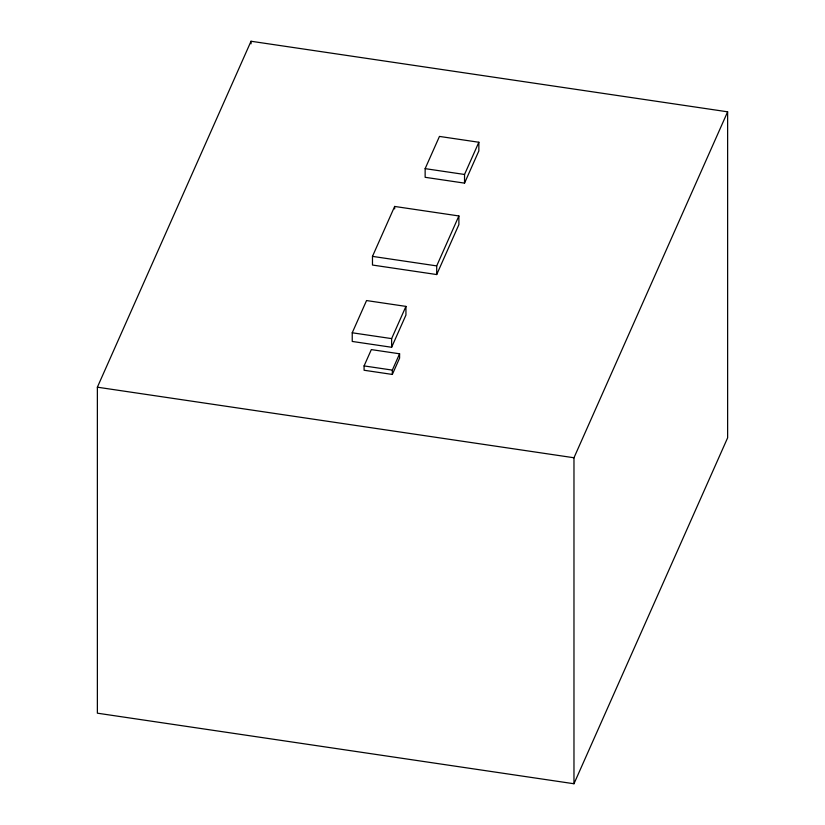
<?xml version="1.0" encoding="UTF-8"?>
<svg xmlns="http://www.w3.org/2000/svg" width="825" height="825" viewBox="0 0 825 825"><rect width="100%" height="100%" fill="white"/><g stroke="black" fill="none" stroke-linecap="round" stroke-linejoin="round"><path stroke-width="1.24" d="M97.371 387.193L251.027 41.25L727.629 111.818L727.629 437.807L573.973 783.75L97.371 713.182L97.371 387.193L573.973 457.762L727.629 111.818M372.477 256.379L394.659 206.446L458.886 215.954L458.886 224.617L436.703 274.55L372.477 265.042L372.477 256.379L436.703 265.897L458.886 215.954M352.234 332.784L366.548 300.558L405.941 306.395L405.941 315.057L391.627 347.273L352.234 341.447L352.234 332.784L391.627 338.611L405.941 306.395M425.143 168.64L439.457 136.424L478.851 142.251L478.851 150.913L464.537 183.129L425.143 177.303L425.143 168.64L464.537 174.467L478.851 142.251M364.083 365.918L371.332 349.604L399.589 353.791L399.589 358.122L392.339 374.437L364.083 370.25L364.083 365.918L392.339 370.105L399.589 353.791M573.973 457.762L573.973 783.75M464.537 174.467L464.537 183.129M436.703 265.897L436.703 274.55M394.659 206.446L394.659 208.921M392.339 370.105L392.339 374.437M391.627 338.611L391.627 347.273M251.027 41.25L251.027 43.828"/></g></svg>
